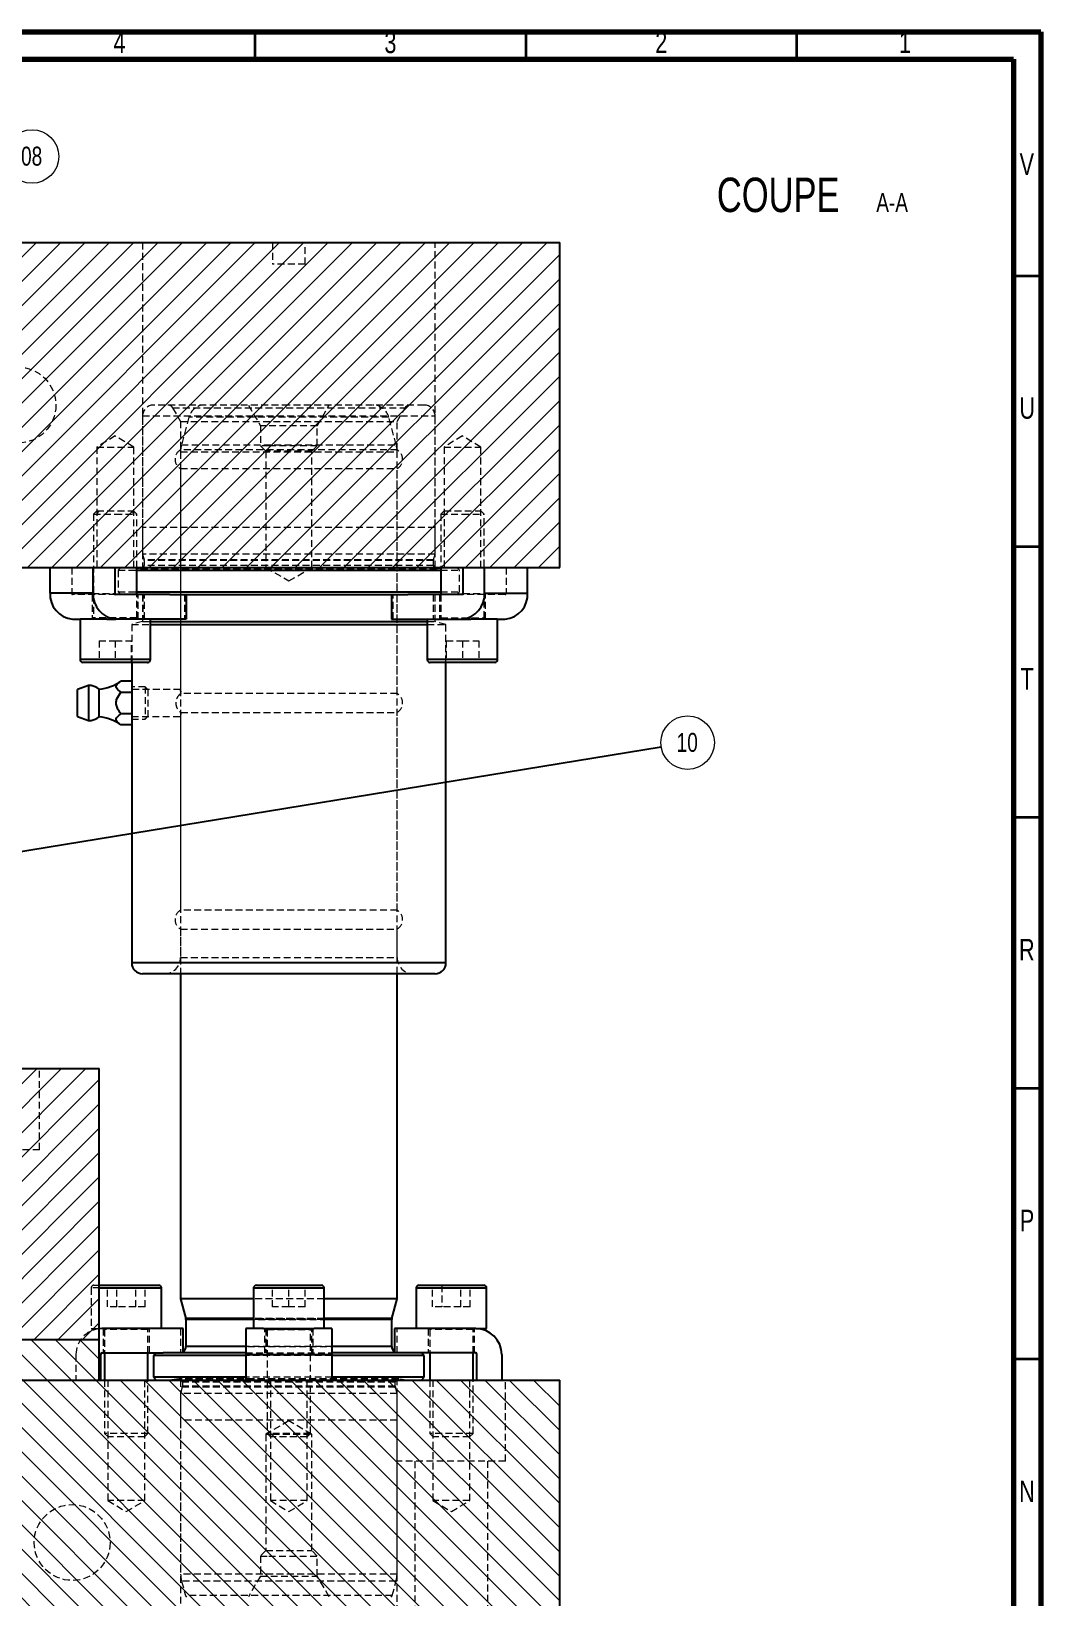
# Model space of a CAD drawing. Header units: millimetres. Extents: x 5 to 1539, y -495 to 895.
# Drawn here: x 1308.7 to 1495, y 606.1 to 895.1 of the extents above; entities that cross this region are included whole.
import ezdxf

# ---------------------------------------------------------------- set-up
doc = ezdxf.new("R2010")
doc.units = ezdxf.units.MM
doc.linetypes.add('HIDDEN', pattern=[1.905, 1.27, -0.635])
doc.styles.add('SLDTEXTSTYLE13', font='TXT', dxfattribs={"width": 0.75})
doc.dimstyles.new('SLDDIMSTYLE0', dxfattribs={"dimtxt": 3.5, "dimasz": 3.302, "dimexe": 0, "dimexo": 0.0625, "dimgap": 0.875, "dimtad": 1, "dimrnd": 1e-09, "dimzin": 12, "dimdsep": 46, "dimtxsty": 'SLDTEXTSTYLE13', "dimsah": 1, "dimcen": 0.09, "dimadec": 0, "dimazin": 3, "dimtfac": 1, "dimtofl": 0, "dimtmove": 0, "dimatfit": 3, "dimfxl": 1, "dimfrac": 2, "dimtolj": 1, "dimtzin": 12, "dimarcsym": 0})
doc.dimstyles.new('SLDDIMSTYLE1', dxfattribs={"dimtxt": 0.18, "dimasz": 1.016, "dimexe": 0, "dimexo": 0.0625, "dimgap": 0, "dimtad": 0, "dimtih": 1, "dimtoh": 1, "dimdec": 0, "dimrnd": 1e-09, "dimzin": 0, "dimdsep": 46, "dimtxsty": 'Standard', "dimblk1": 'DOT', "dimblk2": 'DOT', "dimsah": 1, "dimcen": 0.09, "dimadec": 0, "dimazin": 0, "dimtfac": 1.016, "dimtdec": 0, "dimtofl": 0, "dimtmove": 0, "dimatfit": 3, "dimldrblk": 'DOT', "dimfxl": 1, "dimfrac": 2, "dimtolj": 1, "dimtzin": 0, "dimarcsym": 0})

# ---------------------------------------------------------------- blocks, each defined once
blk = doc.blocks.new('_D_9')
at = {"color": 7, "linetype": 'Continuous', "lineweight": 18}
for p, q in [((855.21, 646.11), (771.21, 646.11)), ((772.21, 586.11), (772.21, 646.11)), ((1335.21, 586.11), (771.21, 586.11))]:
    blk.add_line(p, q, dxfattribs=at)
for points in [[(772.21, 646.11), (771.7, 642.81), (772.72, 642.81)], [(772.21, 586.11), (772.72, 589.41), (771.7, 589.41)]]:
    blk.add_solid(points, dxfattribs=at)
at = {"color": 7, "linetype": 'Continuous', "lineweight": 18, "insert": (767.7, 614.47), "char_height": 3.5, "attachment_point": 1, "rotation": 90, "style": 'SLDTEXTSTYLE13'}
blk.add_mtext('60', dxfattribs=at)
blk = doc.blocks.new('SW_NOTE_2')
at = {"color": 0, "linetype": 'Continuous', "lineweight": 0, "attachment_point": 2, "style": 'SLDTEXTSTYLE13'}
for s, insert, char_height in [('COUPE', (14.59, 8.19), 6.35), ('A-A', (35.62, 5.35), 3.5)]:
    blk.add_mtext(s, dxfattribs=dict(at, insert=insert, char_height=char_height))
blk = doc.blocks.new('SW_NOTE_10')
at = {"color": 0, "linetype": 'Continuous', "lineweight": 0}
blk.add_circle((0.67, 4.89), 4.94, dxfattribs=at)
at = {"color": 0, "linetype": 'Continuous', "lineweight": 0, "insert": (0.6, 6.7), "char_height": 3.5, "attachment_point": 2, "style": 'SLDTEXTSTYLE13'}
blk.add_mtext('08', dxfattribs=at)
blk = doc.blocks.new('SW_NOTE_12')
at = {"color": 0, "linetype": 'Continuous', "lineweight": 0}
blk.add_circle((4.87, 0.8), 4.94, dxfattribs=at)
at = {"color": 0, "linetype": 'Continuous', "lineweight": 0, "insert": (4.8, 2.6), "char_height": 3.5, "attachment_point": 2, "style": 'SLDTEXTSTYLE13'}
blk.add_mtext('10', dxfattribs=at)
blk = doc.blocks.new('_Dot')
at = {"color": 0, "linetype": 'ByBlock', "lineweight": -2}
blk.add_line((-0.5, 0), (-1, 0), dxfattribs=at)
at = {"color": 0, "linetype": 'ByBlock', "const_width": 0.5}
blk.add_lwpolyline([(-0.25, 0, 1), (0.25, 0, 1)], format="xyb", close=True, dxfattribs=at)

msp = doc.modelspace()

# ---------------------------------------------------------------- hatches: boundary and pattern name
at = {"linetype": 'Continuous', "lineweight": 18}
h = msp.add_hatch(dxfattribs=at)
h.set_pattern_fill('ANSI31', style=0)
h.paths.add_polyline_path([(1254.711, 796.111), (1406.211, 796.111), (1406.211, 856.111), (1258.211, 856.111), (1258.211, 841.111), (1254.711, 841.111)], flags=0)
h = msp.add_hatch(dxfattribs=at)
h.set_pattern_fill('ANSI31', style=0)
h.paths.add_polyline_path([(1281.211, 653.611), (1321.211, 653.611), (1321.211, 703.611), (1281.211, 703.611)], flags=0)
h = msp.add_hatch(dxfattribs=at)
h.set_pattern_fill('ANSI31', angle=90, style=0)
h.paths.add_polyline_path([(1321.211, 653.611), (1155.711, 653.611), (1155.711, 646.111), (1321.211, 646.111)], flags=0)
h = msp.add_hatch(dxfattribs=at)
h.set_pattern_fill('ANSI31', angle=90, style=0)
h.paths.add_polyline_path([(1406.211, 646.111), (1155.711, 646.111), (1155.711, 601.111), (1158.711, 601.111), (1158.711, 586.111), (1406.211, 586.111)], flags=0)

# ---------------------------------------------------------------- linework, layer by layer
at = {"color": 7, "linetype": 'Continuous', "lineweight": 70}
for p, q in [((5, 895), (1495, 895)), ((1495, 895), (1495, 5)), ((10, 890), (1490, 890)), ((1490, 890), (1490, 10))]:
    msp.add_line(p, q, dxfattribs=at)
at = {"color": 7, "linetype": 'Continuous', "lineweight": 35}
for p, q in [((1350, 890), (1350, 895)), ((1400, 890), (1400, 895)), ((1450, 890), (1450, 895)), ((1490, 850), (1495, 850)), ((1490, 800), (1495, 800)), ((1490, 750), (1495, 750)), ((1490, 700), (1495, 700)), ((1490, 650), (1495, 650))]:
    msp.add_line(p, q, dxfattribs=at)
at = {"color": 7, "linetype": 'Continuous', "lineweight": 25}
for p, q in [((1258.211, 856.111), (1406.211, 856.111)), ((1406.211, 796.111), (1406.211, 856.111)), ((1254.711, 796.111), (1406.211, 796.111)), ((1312.139, 791.411), (1312.139, 796.111)), ((1320.089, 791.411), (1320.089, 796.111)), ((1324.073, 796.111), (1324.073, 791.311)), ((1328.168, 791.111), (1328.168, 796.111)), ((1328.168, 795.611), (1384.254, 795.611)), ((1384.254, 796.111), (1384.254, 791.111)), ((1388.35, 796.111), (1388.35, 791.311)), ((1392.333, 791.411), (1392.333, 796.111)), ((1400.283, 791.411), (1400.283, 796.111)), ((1320.089, 791.411), (1312.139, 791.411)), ((1334.237, 791.111), (1324.246, 791.111)), ((1328.168, 791.611), (1384.254, 791.611)), ((1334.237, 791.111), (1356.211, 791.111)), ((1337.237, 791.111), (1337.237, 786.611)), ((1356.211, 791.111), (1378.185, 791.111)), ((1375.186, 791.111), (1375.186, 786.611)), ((1388.176, 791.111), (1378.185, 791.111)), ((1392.333, 791.411), (1400.283, 791.411)), ((1316.296, 786.611), (1317.668, 786.611)), ((1317.668, 786.611), (1317.668, 779.111)), ((1322.616, 786.611), (1317.668, 786.611)), ((1322.616, 786.611), (1324.246, 786.611)), ((1337.237, 786.611), (1324.246, 786.611)), ((1330.668, 779.111), (1330.668, 786.611)), ((1330.668, 786.147), (1381.754, 786.147)), ((1375.186, 786.611), (1388.176, 786.611)), ((1381.754, 786.611), (1381.754, 779.111)), ((1388.176, 786.611), (1389.806, 786.611)), ((1394.754, 786.611), (1389.806, 786.611)), ((1394.754, 779.111), (1394.754, 786.611)), ((1394.754, 786.611), (1396.126, 786.611)), ((1330.668, 785.611), (1381.754, 785.611)), ((1327.211, 778.611), (1327.211, 775.153)), ((1385.211, 723.111), (1385.211, 778.611)), ((1327.211, 775.153), (1325.211, 775.153)), ((1327.211, 775.153), (1327.211, 773.132)), ((1319.211, 774.361), (1317.211, 773.611)), ((1317.211, 768.611), (1317.211, 773.611)), ((1319.211, 774.361), (1319.211, 767.861)), ((1321.211, 768.549), (1321.211, 773.673)), ((1325.211, 773.132), (1327.211, 773.132)), ((1327.211, 773.132), (1327.211, 769.09)), ((1327.211, 769.09), (1325.211, 769.09)), ((1327.211, 769.09), (1327.211, 767.07)), ((1317.211, 768.611), (1319.211, 767.861)), ((1327.211, 767.07), (1325.211, 767.07)), ((1327.211, 767.07), (1327.211, 723.111)), ((1336.211, 721.111), (1336.211, 661.111)), ((1376.211, 661.111), (1376.211, 721.111)), ((1281.211, 703.611), (1321.211, 703.611)), ((1321.211, 653.611), (1321.211, 703.611)), ((1332.711, 655.611), (1332.711, 663.111)), ((1349.711, 663.111), (1349.711, 655.611)), ((1362.711, 655.611), (1362.711, 663.111)), ((1379.711, 663.111), (1379.711, 655.611)), ((1392.711, 655.611), (1392.711, 663.111)), ((1336.211, 661.111), (1337.184, 657.481)), ((1342.069, 661.111), (1336.211, 661.111)), ((1349.711, 661.111), (1342.069, 661.111)), ((1376.211, 661.111), (1362.711, 661.111)), ((1375.239, 657.481), (1376.211, 661.111)), ((1337.211, 657.274), (1337.211, 652.311)), ((1375.211, 652.311), (1375.211, 657.274)), ((1155.711, 653.611), (1321.211, 653.611)), ((1281.211, 653.611), (1321.211, 653.611)), ((1321.711, 655.611), (1321.211, 655.585)), ((1321.211, 646.111), (1321.211, 653.611)), ((1336.711, 655.611), (1321.711, 655.611)), ((1336.711, 651.111), (1336.711, 655.611)), ((1348.261, 655.611), (1348.261, 650.811)), ((1351.521, 655.611), (1348.261, 655.611)), ((1351.521, 655.611), (1360.902, 655.611)), ((1364.161, 655.611), (1360.902, 655.611)), ((1364.161, 655.611), (1364.161, 650.811)), ((1375.711, 655.611), (1375.711, 651.111)), ((1390.711, 655.611), (1375.711, 655.611)), ((1390.711, 655.611), (1392.711, 655.611)), ((1321.511, 646.111), (1321.511, 650.911)), ((1321.711, 651.111), (1333.037, 651.111)), ((1322.211, 651.111), (1322.211, 646.111)), ((1330.211, 646.111), (1330.211, 651.111)), ((1331.711, 651.111), (1331.211, 650.611)), ((1331.211, 650.611), (1331.211, 646.611)), ((1348.261, 650.611), (1331.211, 650.611)), ((1348.261, 651.111), (1333.037, 651.111)), ((1348.261, 650.811), (1348.261, 646.111)), ((1348.261, 650.811), (1364.161, 650.811)), ((1379.386, 651.111), (1364.161, 651.111)), ((1364.161, 650.811), (1364.161, 646.111)), ((1381.211, 650.611), (1364.161, 650.611)), ((1390.711, 651.111), (1379.386, 651.111)), ((1381.211, 650.611), (1380.711, 651.111)), ((1381.211, 646.611), (1381.211, 650.611)), ((1382.211, 651.111), (1382.211, 646.111)), ((1390.211, 646.111), (1390.211, 651.111)), ((1390.911, 646.111), (1390.911, 650.911)), ((1395.511, 650.811), (1395.511, 646.111)), ((1155.711, 646.111), (1321.211, 646.111)), ((1155.711, 646.111), (1406.211, 646.111)), ((1331.211, 646.611), (1331.711, 646.111)), ((1338.534, 646.611), (1331.211, 646.611)), ((1348.261, 646.611), (1338.534, 646.611)), ((1381.211, 646.611), (1364.161, 646.611)), ((1380.711, 646.111), (1381.211, 646.611)), ((1406.211, 586.111), (1406.211, 646.111))]:
    msp.add_line(p, q, dxfattribs=at)
at = {"color": 7, "linetype": 'HIDDEN', "lineweight": 18}
for p, q in [((1329.211, 856.111), (1329.211, 796.111)), ((1353.211, 856.111), (1353.211, 852.111)), ((1359.211, 852.111), (1359.211, 856.111)), ((1383.211, 796.111), (1383.211, 856.111)), ((1359.211, 852.111), (1353.211, 852.111)), ((1329.216, 824.111), (1329.216, 803.511)), ((1329.227, 824.111), (1383.195, 824.111)), ((1334.762, 825.611), (1377.617, 825.611)), ((1334.762, 825.611), (1336.205, 823.111)), ((1337.759, 823.888), (1336.382, 818.747)), ((1374.638, 823.888), (1337.762, 823.888)), ((1348.761, 826.111), (1350.961, 822.301)), ((1361.461, 822.301), (1363.661, 826.111)), ((1376.041, 818.747), (1374.663, 823.888)), ((1376.217, 823.111), (1377.661, 825.611)), ((1383.206, 803.511), (1383.206, 824.111)), ((1336.205, 823.111), (1376.217, 823.111)), ((1336.205, 823.111), (1336.205, 817.843)), ((1361.461, 822.301), (1350.961, 822.301)), ((1350.961, 822.301), (1350.961, 818.611)), ((1361.461, 818.611), (1361.461, 822.301)), ((1376.217, 817.843), (1376.217, 823.111)), ((1324.168, 820.404), (1320.768, 818.361)), ((1320.768, 818.361), (1327.568, 818.361)), ((1320.768, 818.361), (1320.768, 796.111)), ((1327.568, 818.361), (1324.168, 820.404)), ((1327.568, 796.111), (1327.568, 818.361)), ((1336.384, 818.747), (1376.016, 818.747)), ((1352.499, 818.611), (1350.961, 818.611)), ((1350.961, 818.611), (1351.961, 817.611)), ((1361.461, 818.611), (1352.499, 818.611)), ((1360.461, 817.611), (1361.461, 818.611)), ((1388.254, 820.404), (1384.854, 818.361)), ((1384.854, 818.361), (1391.654, 818.361)), ((1384.854, 818.361), (1384.854, 796.111)), ((1391.654, 818.361), (1388.254, 820.404)), ((1391.654, 796.111), (1391.654, 818.361)), ((1376.217, 817.843), (1336.205, 817.843)), ((1336.211, 817.453), (1336.211, 721.111)), ((1336.214, 817.453), (1376.186, 817.453)), ((1360.461, 817.611), (1351.961, 817.611)), ((1351.961, 817.611), (1351.961, 796.111)), ((1360.461, 796.111), (1360.461, 817.611)), ((1376.211, 721.111), (1376.211, 817.453)), ((1336.205, 814.379), (1376.217, 814.379)), ((1336.205, 814.379), (1336.205, 773.611)), ((1376.217, 772.843), (1376.217, 814.379)), ((1320.793, 806.611), (1320.168, 805.986)), ((1321.245, 806.611), (1320.704, 805.986)), ((1320.793, 806.611), (1327.543, 806.611)), ((1327.632, 805.986), (1327.091, 806.611)), ((1328.168, 805.986), (1327.543, 806.611)), ((1384.879, 806.611), (1384.254, 805.986)), ((1384.879, 806.611), (1391.629, 806.611)), ((1392.254, 805.986), (1391.629, 806.611)), ((1320.168, 805.986), (1324.168, 805.986)), ((1320.168, 805.986), (1320.168, 786.811)), ((1324.168, 805.986), (1328.168, 805.986)), ((1328.168, 796.111), (1328.168, 805.986)), ((1383.221, 803.511), (1329.201, 803.511)), ((1329.201, 803.511), (1329.201, 798.611)), ((1383.221, 798.611), (1383.221, 803.511)), ((1384.254, 805.986), (1388.254, 805.986)), ((1384.254, 805.986), (1384.254, 796.111)), ((1388.254, 805.986), (1392.254, 805.986)), ((1392.254, 786.811), (1392.254, 805.986)), ((1383.221, 798.611), (1329.201, 798.611)), ((1329.201, 798.611), (1329.481, 797.568)), ((1382.942, 797.568), (1383.221, 798.611)), ((1316.123, 796.111), (1316.123, 791.311)), ((1325.211, 796.111), (1324.711, 795.611)), ((1324.711, 795.611), (1328.168, 795.611)), ((1324.711, 795.611), (1324.711, 791.611)), ((1327.401, 796.111), (1328.818, 795.912)), ((1328.818, 795.912), (1383.56, 795.912)), ((1328.901, 795.906), (1383.521, 795.906)), ((1329.501, 797.413), (1329.501, 796.506)), ((1382.896, 797.568), (1329.526, 797.568)), ((1382.876, 797.413), (1329.546, 797.413)), ((1382.876, 796.506), (1329.546, 796.506)), ((1351.961, 796.111), (1356.211, 793.657)), ((1356.211, 793.657), (1360.461, 796.111)), ((1382.921, 796.506), (1382.921, 797.413)), ((1383.605, 795.912), (1385.021, 796.111)), ((1384.254, 795.611), (1387.711, 795.611)), ((1387.711, 795.611), (1387.211, 796.111)), ((1387.711, 791.611), (1387.711, 795.611)), ((1396.3, 796.111), (1396.3, 791.311)), ((1320.089, 791.411), (1312.139, 791.411)), ((1316.123, 791.311), (1324.073, 791.311)), ((1324.246, 791.111), (1316.296, 791.111)), ((1319.918, 791.111), (1319.918, 786.611)), ((1324.711, 791.611), (1328.168, 791.611)), ((1324.711, 791.611), (1325.211, 791.111)), ((1328.168, 786.811), (1328.168, 791.111)), ((1328.418, 786.611), (1328.418, 791.111)), ((1329.211, 791.111), (1329.211, 786.147)), ((1329.287, 791.111), (1329.287, 786.611)), ((1329.587, 786.611), (1329.587, 791.111)), ((1336.936, 791.111), (1336.936, 786.611)), ((1375.487, 786.611), (1375.487, 791.111)), ((1382.835, 791.111), (1382.835, 786.611)), ((1383.136, 791.111), (1383.136, 786.611)), ((1383.211, 786.147), (1383.211, 791.111)), ((1384.004, 791.111), (1384.004, 786.611)), ((1384.254, 791.611), (1387.711, 791.611)), ((1384.254, 791.111), (1384.254, 786.811)), ((1387.211, 791.111), (1387.711, 791.611)), ((1396.126, 791.111), (1388.176, 791.111)), ((1388.35, 791.311), (1396.3, 791.311)), ((1400.283, 791.411), (1392.333, 791.411)), ((1392.504, 786.611), (1392.504, 791.111)), ((1328.157, 786.811), (1320.179, 786.811)), ((1328.168, 786.811), (1320.213, 786.811)), ((1329.211, 786.147), (1327.211, 785.611)), ((1329.211, 786.147), (1330.668, 786.147)), ((1381.754, 786.147), (1383.211, 786.147)), ((1385.211, 785.611), (1383.211, 786.147)), ((1384.254, 786.811), (1392.209, 786.811)), ((1384.299, 786.811), (1392.254, 786.811)), ((1327.211, 785.611), (1330.668, 785.611)), ((1327.211, 785.611), (1327.211, 778.611)), ((1381.754, 785.611), (1385.211, 785.611)), ((1385.211, 778.611), (1385.211, 785.611)), ((1321.168, 782.611), (1324.168, 782.611)), ((1321.168, 782.611), (1321.168, 778.611)), ((1324.168, 782.611), (1324.168, 778.611)), ((1324.168, 782.611), (1327.168, 782.611)), ((1327.168, 778.611), (1327.168, 782.611)), ((1385.254, 782.611), (1388.254, 782.611)), ((1385.254, 782.611), (1385.254, 778.611)), ((1388.254, 782.611), (1388.254, 778.611)), ((1388.254, 782.611), (1391.254, 782.611)), ((1391.254, 782.611), (1391.254, 778.611)), ((1317.668, 779.111), (1330.668, 779.111)), ((1330.657, 779.111), (1317.679, 779.111)), ((1329.938, 778.611), (1330.104, 778.611)), ((1381.754, 779.111), (1394.754, 779.111)), ((1394.743, 779.111), (1381.765, 779.111)), ((1329.711, 774.111), (1327.211, 774.111)), ((1336.205, 773.611), (1327.211, 773.611)), ((1329.711, 774.111), (1329.711, 768.111)), ((1330.211, 773.611), (1329.711, 774.111)), ((1330.211, 773.611), (1330.211, 768.611)), ((1376.217, 772.843), (1336.287, 772.843)), ((1327.315, 771.393), (1327.317, 770.919)), ((1336.287, 769.379), (1376.217, 769.379)), ((1376.217, 732.843), (1376.217, 769.379)), ((1327.211, 768.611), (1336.205, 768.611)), ((1327.211, 768.111), (1329.711, 768.111)), ((1329.711, 768.111), (1330.211, 768.611)), ((1336.205, 768.611), (1336.205, 732.843)), ((1376.217, 732.843), (1336.205, 732.843)), ((1336.205, 729.379), (1376.217, 729.379)), ((1336.205, 729.379), (1336.205, 724.111)), ((1376.217, 724.111), (1376.217, 729.379)), ((1327.211, 723.111), (1356.211, 723.111)), ((1336.216, 724.111), (1376.206, 724.111)), ((1356.211, 723.111), (1385.211, 723.111)), ((1310.211, 688.611), (1310.211, 703.611)), ((1310.211, 688.611), (1292.211, 688.611)), ((1319.711, 663.111), (1319.711, 655.611)), ((1330.807, 663.111), (1319.714, 663.111)), ((1322.747, 659.611), (1322.747, 663.611)), ((1324.479, 659.611), (1324.479, 663.611)), ((1327.943, 659.611), (1327.943, 663.611)), ((1329.675, 659.611), (1329.675, 663.611)), ((1332.711, 663.111), (1330.807, 663.111)), ((1360.807, 663.111), (1349.711, 663.111)), ((1362.687, 663.111), (1349.714, 663.111)), ((1353.211, 659.611), (1353.211, 663.611)), ((1356.211, 659.611), (1356.211, 663.611)), ((1359.211, 659.611), (1359.211, 663.611)), ((1362.711, 663.111), (1360.807, 663.111)), ((1390.807, 663.111), (1379.711, 663.111)), ((1382.747, 659.611), (1382.747, 663.611)), ((1384.479, 663.611), (1384.479, 659.611)), ((1387.943, 659.611), (1387.943, 663.611)), ((1389.675, 659.611), (1389.675, 663.611)), ((1392.711, 663.111), (1390.807, 663.111)), ((1324.479, 659.611), (1322.747, 659.611)), ((1327.943, 659.611), (1324.479, 659.611)), ((1329.675, 659.611), (1327.943, 659.611)), ((1362.711, 661.111), (1349.711, 661.111)), ((1356.211, 659.611), (1353.211, 659.611)), ((1359.211, 659.611), (1356.211, 659.611)), ((1384.479, 659.611), (1382.747, 659.611)), ((1387.943, 659.611), (1384.479, 659.611)), ((1389.675, 659.611), (1387.943, 659.611)), ((1337.184, 657.481), (1342.757, 657.481)), ((1337.211, 657.274), (1375.211, 657.274)), ((1342.757, 657.481), (1375.239, 657.481)), ((1362.711, 657.481), (1349.711, 657.481)), ((1362.711, 657.274), (1349.711, 657.274)), ((1319.711, 655.611), (1321.711, 655.611)), ((1321.961, 655.611), (1321.961, 651.111)), ((1322.211, 655.411), (1322.211, 651.111)), ((1330.186, 655.411), (1322.214, 655.411)), ((1330.211, 651.111), (1330.211, 655.411)), ((1330.461, 651.111), (1330.461, 655.611)), ((1336.211, 655.611), (1336.211, 651.111)), ((1351.767, 651.111), (1351.767, 655.611)), ((1351.961, 655.611), (1351.961, 651.111)), ((1352.211, 655.411), (1360.167, 655.411)), ((1352.211, 655.411), (1352.211, 636.236)), ((1360.186, 655.411), (1352.214, 655.411)), ((1360.211, 636.236), (1360.211, 655.411)), ((1360.461, 651.111), (1360.461, 655.611)), ((1360.655, 655.611), (1360.655, 651.111)), ((1376.211, 651.111), (1376.211, 655.611)), ((1381.961, 655.611), (1381.961, 651.111)), ((1382.211, 655.411), (1382.211, 651.111)), ((1390.186, 655.411), (1382.214, 655.411)), ((1390.211, 651.111), (1390.211, 655.411)), ((1390.461, 651.111), (1390.461, 655.611)), ((1316.911, 650.811), (1316.911, 646.111)), ((1337.211, 652.311), (1369.646, 652.311)), ((1364.161, 652.311), (1348.261, 652.311)), ((1348.261, 651.111), (1364.161, 651.111)), ((1348.261, 650.911), (1364.161, 650.911)), ((1364.161, 650.811), (1348.261, 650.811)), ((1364.161, 650.611), (1348.261, 650.611)), ((1369.646, 652.311), (1375.211, 652.311)), ((1322.211, 646.111), (1322.211, 636.236)), ((1322.811, 646.111), (1322.811, 623.861)), ((1329.611, 623.861), (1329.611, 646.111)), ((1330.211, 636.236), (1330.211, 646.111)), ((1335.878, 646.31), (1334.461, 646.111)), ((1376.519, 646.31), (1335.881, 646.31)), ((1376.461, 646.316), (1335.961, 646.316)), ((1336.211, 646.111), (1336.211, 586.111)), ((1336.541, 644.804), (1336.221, 643.611)), ((1375.857, 644.804), (1336.544, 644.804)), ((1336.561, 645.716), (1336.561, 644.959)), ((1375.837, 645.716), (1336.564, 645.716)), ((1375.837, 644.959), (1336.564, 644.959)), ((1364.161, 646.611), (1348.261, 646.611)), ((1352.811, 646.111), (1352.811, 623.861)), ((1359.611, 623.861), (1359.611, 646.111)), ((1375.861, 644.959), (1375.861, 645.716)), ((1376.201, 643.611), (1375.882, 644.804)), ((1376.211, 586.111), (1376.211, 646.111)), ((1377.961, 646.111), (1376.545, 646.31)), ((1382.211, 646.111), (1382.211, 636.236)), ((1382.811, 646.111), (1382.811, 623.861)), ((1389.611, 623.861), (1389.611, 646.111)), ((1390.211, 636.236), (1390.211, 646.111)), ((1396.211, 631.111), (1396.211, 646.111)), ((1376.201, 643.611), (1336.221, 643.611)), ((1336.221, 643.611), (1336.221, 638.711)), ((1376.201, 638.711), (1376.201, 643.611)), ((1342.076, 638.711), (1336.221, 638.711)), ((1336.241, 638.711), (1336.241, 610.269)), ((1376.201, 638.711), (1342.076, 638.711)), ((1376.181, 610.269), (1376.181, 638.711)), ((1330.211, 636.236), (1322.211, 636.236)), ((1322.211, 636.236), (1322.836, 635.611)), ((1329.586, 635.611), (1330.211, 636.236)), ((1356.211, 638.565), (1351.961, 636.111)), ((1351.961, 636.111), (1353.206, 636.111)), ((1351.961, 636.111), (1351.961, 614.611)), ((1360.211, 636.236), (1352.211, 636.236)), ((1352.211, 636.236), (1352.836, 635.611)), ((1353.206, 636.111), (1360.461, 636.111)), ((1360.461, 636.111), (1356.211, 638.565)), ((1359.586, 635.611), (1360.211, 636.236)), ((1360.461, 614.611), (1360.461, 636.111)), ((1390.211, 636.236), (1382.211, 636.236)), ((1382.211, 636.236), (1382.836, 635.611)), ((1389.586, 635.611), (1390.211, 636.236)), ((1323.825, 635.611), (1322.836, 635.611)), ((1329.586, 635.611), (1323.825, 635.611)), ((1359.586, 635.611), (1352.836, 635.611)), ((1389.586, 635.611), (1382.836, 635.611)), ((1396.211, 631.111), (1376.211, 631.111)), ((1379.461, 631.111), (1379.461, 586.111)), ((1392.961, 586.111), (1392.961, 631.111)), ((1329.611, 623.861), (1322.811, 623.861)), ((1322.811, 623.861), (1326.211, 621.818)), ((1326.211, 621.818), (1329.611, 623.861)), ((1359.611, 623.861), (1352.811, 623.861)), ((1352.811, 623.861), (1356.211, 621.818)), ((1356.211, 621.818), (1359.611, 623.861)), ((1389.611, 623.861), (1382.811, 623.861)), ((1382.811, 623.861), (1386.211, 621.818)), ((1386.211, 621.818), (1389.611, 623.861)), ((1351.961, 614.611), (1350.961, 613.611)), ((1350.961, 613.611), (1352.499, 613.611)), ((1350.961, 613.611), (1350.961, 609.922)), ((1351.961, 614.611), (1360.461, 614.611)), ((1352.499, 613.611), (1361.461, 613.611)), ((1361.461, 613.611), (1360.461, 614.611)), ((1361.461, 609.922), (1361.461, 613.611)), ((1376.156, 610.269), (1336.244, 610.269)), ((1350.961, 609.922), (1348.761, 606.111)), ((1350.961, 609.922), (1361.461, 609.922)), ((1363.661, 606.111), (1361.461, 609.922)), ((1336.412, 608.975), (1337.119, 606.334)), ((1375.986, 608.975), (1336.414, 608.975)), ((1375.303, 606.334), (1376.011, 608.975)), ((1375.303, 606.334), (1337.119, 606.334))]:
    msp.add_line(p, q, dxfattribs=at)
at = {"color": 8, "linetype": 'Continuous', "lineweight": 25}
for p, q in [((1324.168, 779.111), (1317.668, 779.111)), ((1330.668, 779.111), (1324.168, 779.111)), ((1388.254, 779.111), (1381.754, 779.111)), ((1394.754, 779.111), (1388.254, 779.111)), ((1385.211, 723.111), (1327.211, 723.111)), ((1321.211, 663.111), (1332.711, 663.111)), ((1349.711, 663.111), (1362.711, 663.111)), ((1379.711, 663.111), (1392.711, 663.111)), ((1349.711, 657.481), (1337.184, 657.481)), ((1342.776, 657.274), (1337.211, 657.274)), ((1349.711, 657.274), (1342.776, 657.274)), ((1375.239, 657.481), (1362.711, 657.481)), ((1375.211, 657.274), (1362.711, 657.274)), ((1348.261, 652.311), (1337.211, 652.311)), ((1375.211, 652.311), (1364.161, 652.311))]:
    msp.add_line(p, q, dxfattribs=at)
at = {"color": 7, "linetype": 'HIDDEN', "lineweight": 18}
for centre in [(1306.211, 826.111), (1316.211, 616.111)]:
    msp.add_circle(centre, 7, dxfattribs=at)
for centre, radius, start, end in [((1331.216, 824.111), 2, 90, 180), ((1333.896, 825.111), 1, 30, 90), ((1340.657, 823.111), 3, 90, 165), ((1371.766, 823.111), 3, 15, 90), ((1378.527, 825.111), 1, 90, 150), ((1381.206, 824.111), 2, 0, 90), ((1341.211, 817.453), 5, 165, 180), ((1371.211, 817.453), 5, 0, 15), ((1337.205, 816.111), 2, 120, 240), ((1375.217, 816.111), 2, 300, 60), ((1328.901, 796.506), 0.6, 262, 270), ((1328.901, 796.506), 0.6, 270, 0), ((1328.901, 797.413), 0.6, 0, 15), ((1383.521, 797.413), 0.6, 165, 180), ((1383.521, 796.506), 0.6, 180, 270), ((1383.521, 796.506), 0.6, 270, 278), ((1316.311, 791.299), 0.188, 176.19143, 265.59149), ((1396.112, 791.299), 0.188, 274.40047, 3.81173), ((1319.968, 786.811), 0.2, 270, 0), ((1328.368, 786.811), 0.2, 180, 270), ((1384.054, 786.811), 0.2, 270, 0), ((1392.454, 786.811), 0.2, 180, 270), ((1375.217, 771.111), 2, 300, 60), ((1337.205, 731.111), 2, 120, 240), ((1375.217, 731.111), 2, 300, 60), ((1333.205, 724.111), 3, 270, 0), ((1379.217, 724.111), 3, 180, 270), ((1320.211, 663.111), 0.5, 90, 180), ((1321.711, 650.811), 4.8, 95.97916, 180), ((1322.011, 655.411), 0.2, 0, 90), ((1330.411, 655.411), 0.2, 90, 180), ((1352.011, 655.411), 0.2, 0, 90), ((1360.411, 655.411), 0.2, 90, 180), ((1382.011, 655.411), 0.2, 0, 90), ((1390.411, 655.411), 0.2, 90, 180), ((1336.011, 652.311), 1.2, 270, 305.68533), ((1376.411, 652.311), 1.2, 234.31467, 270), ((1335.961, 645.716), 0.6, 90, 98), ((1335.961, 645.716), 0.6, 0, 90), ((1335.961, 644.959), 0.6, 345, 0), ((1376.461, 645.716), 0.6, 90, 180), ((1376.461, 644.959), 0.6, 180, 195), ((1376.461, 645.716), 0.6, 82, 90), ((1341.241, 610.269), 5, 180, 195), ((1371.181, 610.269), 5, 345, 0), ((1337.409, 606.411), 0.3, 195, 270), ((1375.013, 606.411), 0.3, 270, 345)]:
    msp.add_arc(centre, radius, start, end, dxfattribs=at)
at = {"color": 7, "linetype": 'Continuous', "lineweight": 25}
for centre, radius, start, end in [((1316.643, 791.111), 4.513, 176.1887, 265.59812), ((1324.593, 791.111), 4.513, 176.18862, 265.5982), ((1324.261, 791.299), 0.188, 176.19579, 265.59201), ((1387.83, 791.111), 4.513, 274.40185, 3.81092), ((1388.162, 791.299), 0.188, 274.3966, 3.8156), ((1395.78, 791.111), 4.513, 274.40149, 3.81169), ((1318.168, 779.111), 0.5, 180, 270), ((1330.168, 779.111), 0.5, 270, 0), ((1382.254, 779.111), 0.5, 180, 270), ((1394.254, 779.111), 0.5, 270, 0), ((1320.478, 781.801), 8.161, 275.15364, 305.53745), ((1319.211, 771.111), 3.25, 52.02013, 90), ((1319.211, 771.111), 3.25, 270, 307.97987), ((1320.478, 760.421), 8.161, 54.49167, 84.84636), ((1329.211, 723.111), 2, 180, 270), ((1383.211, 723.111), 2, 270, 360), ((1332.211, 663.111), 0.5, 0, 90), ((1350.211, 663.111), 0.5, 90, 180), ((1362.211, 663.111), 0.5, 0, 90), ((1380.211, 663.111), 0.5, 90, 180), ((1392.211, 663.111), 0.5, 0, 90), ((1336.411, 657.274), 0.8, 0, 15), ((1376.011, 657.274), 0.8, 165, 180), ((1390.711, 650.811), 4.8, 0, 90), ((1321.711, 650.911), 0.2, 90, 180), ((1336.011, 652.311), 1.2, 305.68533, 0), ((1376.411, 652.311), 1.2, 180, 234.31467), ((1390.711, 650.911), 0.2, 0, 90)]:
    msp.add_arc(centre, radius, start, end, dxfattribs=at)
at = {"color": 7, "linetype": 'HIDDEN', "lineweight": 18}
for points, knots in [([(1356.211, 826.111), (1354.687, 826.111), (1351.547, 826.111), (1347.698, 826.111), (1344.694, 826.111), (1341.754, 826.111), (1338.411, 826.111), (1335.697, 826.111), (1333.979, 826.111), (1332.617, 826.111), (1331.463, 826.111), (1331.297, 826.111), (1331.216, 826.111)], [0, 0, 0, 0, 0.11647746, 0.23993213, 0.30430123, 0.36868421, 0.50000001, 0.63131574, 0.69568502, 0.76006793, 0.88352242, 1, 1, 1, 1]), ([(1381.206, 826.111), (1381.126, 826.111), (1380.959, 826.111), (1379.806, 826.111), (1378.444, 826.111), (1376.725, 826.111), (1374.012, 826.111), (1370.668, 826.111), (1367.729, 826.111), (1364.724, 826.111), (1360.876, 826.111), (1357.736, 826.111), (1356.211, 826.111)], [0, 0, 0, 0, 0.1164775, 0.2399322, 0.3043015, 0.3686843, 0.4999998, 0.6313159, 0.6956852, 0.7600676, 0.8835226, 1, 1, 1, 1]), ([(1327.319, 771.111), (1327.317, 771.392), (1327.312, 771.953), (1327.278, 772.701), (1327.24, 773.266), (1327.215, 773.568), (1327.212, 773.599), (1327.211, 773.611)], [0, 0, 0, 0, 0.2141516, 0.4282815, 0.6429138, 0.857873, 1, 1, 1, 1]), ([(1336.287, 772.843), (1336.106, 772.706), (1335.745, 772.431), (1335.427, 771.801), (1335.324, 771.129), (1335.41, 770.523), (1335.634, 770.002), (1335.936, 769.62), (1336.189, 769.446), (1336.287, 769.379)], [0, 0, 0, 0, 0.174235, 0.349101, 0.5032319, 0.6338379, 0.7633771, 0.9089549, 1, 1, 1, 1]), ([(1336.287, 772.843), (1336.269, 773.027), (1336.233, 773.394), (1336.208, 773.585), (1336.203, 773.63), (1336.217, 773.515), (1336.255, 773.191), (1336.28, 772.921), (1336.287, 772.843)], [0, 0, 0, 0, 0.2093127, 0.4186622, 0.4999904, 0.70818, 0.9163302, 1, 1, 1, 1]), ([(1327.211, 768.611), (1327.214, 768.639), (1327.219, 768.694), (1327.253, 769.123), (1327.29, 769.756), (1327.315, 770.459), (1327.318, 770.926), (1327.319, 771.111)], [0, 0, 0, 0, 0.2141522, 0.428285, 0.6429151, 0.8578755, 1, 1, 1, 1]), ([(1336.287, 769.379), (1336.269, 769.196), (1336.234, 768.83), (1336.208, 768.632), (1336.206, 768.616), (1336.205, 768.611)], [0, 0, 0, 0, 0.4186306, 0.8373393, 1, 1, 1, 1]), ([(1320.211, 663.611), (1320.301, 663.611), (1320.439, 663.611), (1320.941, 663.611), (1321.204, 663.611), (1321.211, 663.611)], [0, 0, 0, 0, 0.6435765, 0.9900263, 1, 1, 1, 1])]:
    msp.add_open_spline(points, degree=3, knots=knots, dxfattribs=at)
at = {"color": 7, "linetype": 'Continuous', "lineweight": 25}
for points, knots in [([(1327.168, 778.611), (1326.475, 778.611), (1325.408, 778.611), (1323.823, 778.611), (1322.605, 778.611), (1321.45, 778.611), (1320.121, 778.611), (1318.859, 778.611), (1318.21, 778.611), (1318.196, 778.611), (1318.193, 778.611)], [0, 0, 0, 0, 0.1796319, 0.2763315, 0.3750821, 0.4738335, 0.5705323, 0.7501645, 0.9297964, 1, 1, 1, 1]), ([(1330.144, 778.611), (1330.151, 778.611), (1330.185, 778.611), (1329.994, 778.611), (1329.565, 778.611), (1328.724, 778.611), (1327.781, 778.611), (1327.168, 778.611)], [0, 0, 0, 0, 0.052956, 0.250329, 0.4477013, 0.640972, 1, 1, 1, 1]), ([(1385.254, 778.611), (1384.641, 778.611), (1383.698, 778.611), (1382.858, 778.611), (1382.429, 778.611), (1382.238, 778.611), (1382.271, 778.611), (1382.279, 778.611)], [0, 0, 0, 0, 0.3590272, 0.5522988, 0.7496715, 0.947044, 1, 1, 1, 1]), ([(1394.23, 778.611), (1394.226, 778.611), (1394.213, 778.611), (1393.563, 778.611), (1392.301, 778.611), (1390.973, 778.611), (1389.818, 778.611), (1388.599, 778.611), (1387.015, 778.611), (1385.948, 778.611), (1385.254, 778.611)], [0, 0, 0, 0, 0.0702037, 0.2498359, 0.4294691, 0.5261681, 0.6249185, 0.7236704, 0.820369, 1, 1, 1, 1]), ([(1325.211, 773.132), (1324.952, 773.32), (1324.556, 773.609), (1324.295, 774.069), (1324.408, 774.5), (1324.797, 774.851), (1325.107, 775.077), (1325.211, 775.153)], [0, 0, 0, 0, 0.30593596, 0.46790719, 0.63110211, 0.87648425, 1, 1, 1, 1]), ([(1325.211, 769.09), (1324.976, 769.433), (1324.593, 769.991), (1324.358, 770.713), (1324.325, 771.294), (1324.503, 772.108), (1324.93, 772.725), (1325.211, 773.132)], [0, 0, 0, 0, 0.27899265, 0.45384053, 0.50032033, 0.6699561, 1, 1, 1, 1]), ([(1325.211, 767.07), (1324.952, 767.258), (1324.556, 767.547), (1324.295, 768.007), (1324.408, 768.438), (1324.797, 768.789), (1325.107, 769.015), (1325.211, 769.09)], [0, 0, 0, 0, 0.3059354, 0.4679071, 0.6311034, 0.8764845, 1, 1, 1, 1]), ([(1356.211, 721.111), (1354.565, 721.111), (1351.173, 721.111), (1347.015, 721.111), (1343.77, 721.111), (1340.595, 721.111), (1336.983, 721.111), (1334.052, 721.111), (1332.195, 721.111), (1330.724, 721.111), (1329.478, 721.111), (1329.298, 721.111), (1329.211, 721.111)], [0, 0, 0, 0, 0.1164776, 0.239932, 0.3043143, 0.368684, 0.4999999, 0.6313158, 0.6956981, 0.760068, 0.8835224, 1, 1, 1, 1]), ([(1383.211, 721.111), (1383.124, 721.111), (1382.944, 721.111), (1381.698, 721.111), (1380.227, 721.111), (1378.371, 721.111), (1375.44, 721.111), (1371.828, 721.111), (1368.652, 721.111), (1365.407, 721.111), (1361.25, 721.111), (1357.858, 721.111), (1356.211, 721.111)], [0, 0, 0, 0, 0.1164776, 0.2399321, 0.3043143, 0.368684, 0.5000002, 0.6313155, 0.695698, 0.7600677, 0.8835225, 1, 1, 1, 1]), ([(1321.211, 663.611), (1321.451, 663.611), (1321.937, 663.611), (1322.901, 663.611), (1324.294, 663.611), (1325.456, 663.611), (1326.211, 663.611)], [0, 0, 0, 0, 0.20373102, 0.41337225, 0.6186563, 1, 1, 1, 1]), ([(1326.211, 663.611), (1326.966, 663.611), (1328.127, 663.611), (1329.524, 663.611), (1330.485, 663.611), (1331.26, 663.611), (1332.008, 663.611), (1332.131, 663.611), (1332.211, 663.611)], [0, 0, 0, 0, 0.2394574, 0.3683608, 0.5000001, 0.6316391, 0.7605434, 1, 1, 1, 1]), ([(1350.211, 663.611), (1350.291, 663.611), (1350.415, 663.611), (1351.163, 663.611), (1351.937, 663.611), (1352.898, 663.611), (1354.295, 663.611), (1356.211, 663.611), (1358.127, 663.611), (1359.524, 663.611), (1360.485, 663.611), (1361.26, 663.611), (1362.008, 663.611), (1362.131, 663.611), (1362.211, 663.611)], [0, 0, 0, 0, 0.1197284, 0.1841806, 0.2500002, 0.3158192, 0.3802717, 0.4999997, 0.6197277, 0.6841801, 0.7500004, 0.81582, 0.8802714, 1, 1, 1, 1]), ([(1380.211, 663.611), (1380.291, 663.611), (1380.415, 663.611), (1381.163, 663.611), (1381.937, 663.611), (1382.898, 663.611), (1384.295, 663.611), (1385.456, 663.611), (1386.211, 663.611)], [0, 0, 0, 0, 0.2394568, 0.3683612, 0.5000005, 0.6316388, 0.7605437, 1, 1, 1, 1]), ([(1386.211, 663.611), (1386.966, 663.611), (1388.127, 663.611), (1389.524, 663.611), (1390.485, 663.611), (1391.26, 663.611), (1392.008, 663.611), (1392.131, 663.611), (1392.211, 663.611)], [0, 0, 0, 0, 0.2394559, 0.3683606, 0.5000012, 0.6316403, 0.760543, 1, 1, 1, 1])]:
    msp.add_open_spline(points, degree=3, knots=knots, dxfattribs=at)

# ---------------------------------------------------------------- block references
at = {"color": 7, "linetype": 'Continuous', "lineweight": 0}
for name, p in [('SW_NOTE_10', (1308.134, 867.122)), ('SW_NOTE_2', (1431.958, 859.909)), ('SW_NOTE_12', (1424.955, 762.988))]:
    msp.add_blockref(name, p, dxfattribs=at)

# ---------------------------------------------------------------- texts
at = {"color": 7, "linetype": 'Continuous', "lineweight": 0, "char_height": 3.969, "attachment_point": 2, "style": 'SLDTEXTSTYLE13'}
for s, insert in [('4', (1324.96, 895.06)), ('3', (1374.96, 895.06)), ('2', (1424.96, 895.06)), ('1', (1469.96, 895.06)), ('V', (1492.439, 872.56)), ('U', (1492.506, 827.56)), ('T', (1492.488, 777.56)), ('R', (1492.444, 727.56)), ('P', (1492.485, 677.56)), ('N', (1492.464, 627.56))]:
    msp.add_mtext(s, dxfattribs=dict(at, insert=insert))

# ---------------------------------------------------------------- dimensions: what is measured, and where the dimension line sits
at = {"color": 7, "linetype": 'Continuous', "lineweight": 18}
dim = msp.add_linear_dim(base=(772.211, 646.111), p1=(1336.211, 586.111), p2=(856.211, 646.111), angle=90, dimstyle='SLDDIMSTYLE0', dxfattribs=at)
dim.commit()
dim.dimension.update_dxf_attribs({"geometry": '_D_9', "text_midpoint": (772.211, 617.056), "dimtype": 160})

# ---------------------------------------------------------------- leaders
at = {"color": 7, "linetype": 'Continuous', "lineweight": 0}
msp.add_leader([(1294.494, 741.697), (1424.955, 762.988)], dimstyle='SLDDIMSTYLE1', dxfattribs=at)

doc.saveas('drawing.dxf')
